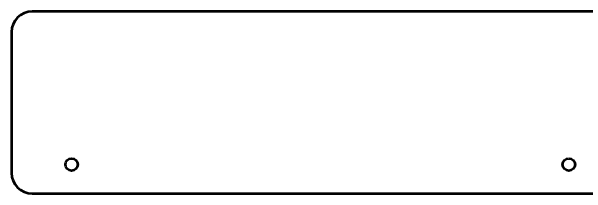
# Model space of a CAD drawing. Header units: centimetres. Extents: x -144 to 123, y -121 to 149.
# Drawn here: x -131.95 to -118.07, y -68.2 to -63.8 of the extents above; entities that cross this region are included whole.
import ezdxf

# ---------------------------------------------------------------- set-up
doc = ezdxf.new("R2010")
doc.units = ezdxf.units.CM
doc.header["$MEASUREMENT"] = 0
doc.layers.add('Layer 1', color=7, linetype='Continuous')

msp = doc.modelspace()

# ---------------------------------------------------------------- linework, layer by layer
at = {"layer": 'Layer 1', "lineweight": 53}
for centre in [(-130.5, -67.5), (-118.5, -67.5)]:
    msp.add_ellipse(centre, major_axis=(0, 0.15), ratio=1, dxfattribs=at)
msp.add_open_spline([(-131.95, -67.7), (-131.95, -67.7), (-131.95, -64.3), (-131.95, -64.3), (-131.95, -64.3), (-131.95, -64.02386), (-131.72614, -63.8), (-131.45, -63.8), (-131.45, -63.8), (-131.45, -63.8), (-78.55, -63.8), (-78.55, -63.8), (-78.55, -63.8), (-78.27386, -63.8), (-78.05, -64.02386), (-78.05, -64.3), (-78.05, -64.3), (-78.05, -64.3), (-78.05, -67.7), (-78.05, -67.7), (-78.05, -67.7), (-78.05, -67.97614), (-78.27386, -68.2), (-78.55, -68.2), (-78.55, -68.2), (-78.55, -68.2), (-131.45, -68.2), (-131.45, -68.2), (-131.45, -68.2), (-131.72614, -68.2), (-131.95, -67.97614), (-131.95, -67.7)], degree=3, knots=[0, 0, 0, 0, 0.11111111, 0.11111111, 0.11111111, 0.11111111, 0.22222222, 0.22222222, 0.22222222, 0.22222222, 0.33333333, 0.33333333, 0.33333333, 0.33333333, 0.44444444, 0.44444444, 0.44444444, 0.44444444, 0.55555556, 0.55555556, 0.55555556, 0.55555556, 0.66666667, 0.66666667, 0.66666667, 0.66666667, 0.77777778, 0.77777778, 0.77777778, 0.77777778, 1, 1, 1, 1], dxfattribs=at)

doc.saveas('drawing.dxf')
